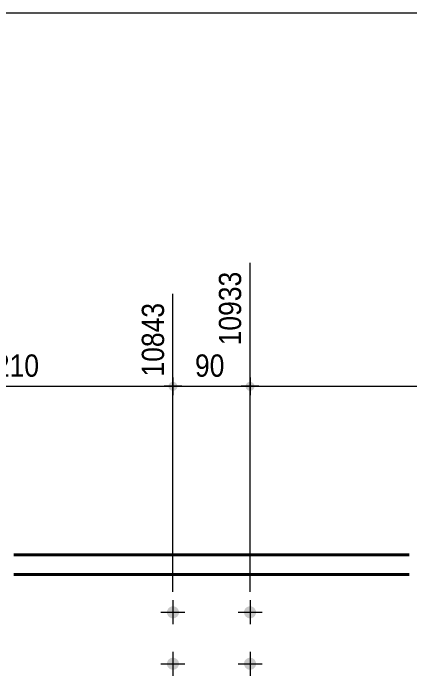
# Model space of a CAD drawing. Header units: millimetres. Extents: x 2 to 584, y 5 to 405.
# Drawn here: x 402.6 to 448.9, y 327.7 to 405 of the extents above; entities that cross this region are included whole.
import ezdxf

# ---------------------------------------------------------------- set-up
doc = ezdxf.new("R2010")
doc.units = ezdxf.units.MM
for name, color, linetype, lineweight in [('Boulon', 7, 'Continuous', 0), ('Cotation', 7, 'Continuous', 0), ('Feuille dessin', 5, 'Continuous', 0), ('Piece', 2, 'Continuous', 0)]:
    doc.layers.add(name, color=color, linetype=linetype, lineweight=lineweight)
doc.styles.add('ARIAL', font='ARIAL.TTF')

# ---------------------------------------------------------------- blocks, each defined once
blk = doc.blocks.new('*A6')
at = {"layer": 'Boulon'}
for points in [[(430.954, 335.076), (430.952, 335.042), (430.948, 335.008), (430.942, 334.974), (430.934, 334.941), (430.925, 334.907), (430.914, 334.875), (430.902, 334.843), (430.888, 334.811), (430.873, 334.781), (430.856, 334.751), (430.837, 334.722), (430.817, 334.694), (430.796, 334.667), (430.774, 334.64), (430.75, 334.616), (430.725, 334.592), (430.699, 334.569), (430.672, 334.548), (430.644, 334.529), (430.615, 334.51), (430.585, 334.493), (430.555, 334.478), (430.523, 334.464), (430.491, 334.452), (430.458, 334.441), (430.425, 334.432), (430.392, 334.424), (430.358, 334.418), (430.324, 334.414), (430.29, 334.411), (430.255, 334.411), (430.221, 334.411), (430.187, 334.414), (430.153, 334.418), (430.119, 334.424), (430.085, 334.432), (430.052, 334.441), (430.019, 334.452), (429.987, 334.464), (429.956, 334.478), (429.925, 334.493), (429.895, 334.51), (429.866, 334.529), (429.838, 334.548), (429.811, 334.569), (429.785, 334.592), (429.76, 334.616), (429.737, 334.64), (429.714, 334.667), (429.693, 334.694), (429.673, 334.722), (429.655, 334.751), (429.638, 334.781), (429.622, 334.811), (429.609, 334.843), (429.596, 334.875), (429.585, 334.907), (429.576, 334.941), (429.569, 334.974), (429.563, 335.008), (429.559, 335.042), (429.556, 335.076), (429.555, 335.111), (429.556, 335.145), (429.559, 335.179), (429.563, 335.213), (429.569, 335.247), (429.576, 335.281), (429.585, 335.314), (429.596, 335.346), (429.609, 335.378), (429.622, 335.41), (429.638, 335.441), (429.655, 335.47), (429.673, 335.499), (429.693, 335.528), (429.714, 335.555), (429.737, 335.581), (429.76, 335.606), (429.785, 335.629), (429.811, 335.652), (429.838, 335.673), (429.866, 335.693), (429.895, 335.711), (429.925, 335.728), (429.956, 335.743), (429.987, 335.757), (430.019, 335.77), (430.052, 335.78), (430.085, 335.79), (430.119, 335.797), (430.153, 335.803), (430.187, 335.807), (430.221, 335.81), (430.255, 335.811), (430.29, 335.81), (430.324, 335.807), (430.358, 335.803), (430.392, 335.797), (430.425, 335.79), (430.458, 335.78), (430.491, 335.77), (430.523, 335.757), (430.555, 335.743), (430.585, 335.728), (430.615, 335.711), (430.644, 335.693), (430.672, 335.673), (430.699, 335.652), (430.725, 335.629), (430.75, 335.606), (430.774, 335.581), (430.796, 335.555), (430.817, 335.528), (430.837, 335.499), (430.856, 335.47), (430.873, 335.441), (430.888, 335.41), (430.902, 335.378), (430.914, 335.346), (430.925, 335.314), (430.934, 335.281), (430.942, 335.247), (430.948, 335.213), (430.952, 335.179), (430.954, 335.145), (430.955, 335.111)], [(430.954, 329.076), (430.952, 329.042), (430.948, 329.008), (430.942, 328.974), (430.934, 328.941), (430.925, 328.907), (430.914, 328.875), (430.902, 328.843), (430.888, 328.811), (430.873, 328.781), (430.856, 328.751), (430.837, 328.722), (430.817, 328.694), (430.796, 328.667), (430.774, 328.64), (430.75, 328.616), (430.725, 328.592), (430.699, 328.569), (430.672, 328.548), (430.644, 328.529), (430.615, 328.51), (430.585, 328.493), (430.555, 328.478), (430.523, 328.464), (430.491, 328.452), (430.458, 328.441), (430.425, 328.432), (430.392, 328.424), (430.358, 328.418), (430.324, 328.414), (430.29, 328.411), (430.255, 328.411), (430.221, 328.411), (430.187, 328.414), (430.153, 328.418), (430.119, 328.424), (430.085, 328.432), (430.052, 328.441), (430.019, 328.452), (429.987, 328.464), (429.956, 328.478), (429.925, 328.493), (429.895, 328.51), (429.866, 328.529), (429.838, 328.548), (429.811, 328.569), (429.785, 328.592), (429.76, 328.616), (429.737, 328.64), (429.714, 328.667), (429.693, 328.694), (429.673, 328.722), (429.655, 328.751), (429.638, 328.781), (429.622, 328.811), (429.609, 328.843), (429.596, 328.875), (429.585, 328.907), (429.576, 328.941), (429.569, 328.974), (429.563, 329.008), (429.559, 329.042), (429.556, 329.076), (429.555, 329.111), (429.556, 329.145), (429.559, 329.179), (429.563, 329.213), (429.569, 329.247), (429.576, 329.281), (429.585, 329.314), (429.596, 329.346), (429.609, 329.378), (429.622, 329.41), (429.638, 329.441), (429.655, 329.47), (429.673, 329.499), (429.693, 329.528), (429.714, 329.555), (429.737, 329.581), (429.76, 329.606), (429.785, 329.629), (429.811, 329.652), (429.838, 329.673), (429.866, 329.693), (429.895, 329.711), (429.925, 329.728), (429.956, 329.743), (429.987, 329.757), (430.019, 329.77), (430.052, 329.78), (430.085, 329.79), (430.119, 329.797), (430.153, 329.803), (430.187, 329.807), (430.221, 329.81), (430.255, 329.811), (430.29, 329.81), (430.324, 329.807), (430.358, 329.803), (430.392, 329.797), (430.425, 329.79), (430.458, 329.78), (430.491, 329.77), (430.523, 329.757), (430.555, 329.743), (430.585, 329.728), (430.615, 329.711), (430.644, 329.693), (430.672, 329.673), (430.699, 329.652), (430.725, 329.629), (430.75, 329.606), (430.774, 329.581), (430.796, 329.555), (430.817, 329.528), (430.837, 329.499), (430.856, 329.47), (430.873, 329.441), (430.888, 329.41), (430.902, 329.378), (430.914, 329.346), (430.925, 329.314), (430.934, 329.281), (430.942, 329.247), (430.948, 329.213), (430.952, 329.179), (430.954, 329.145), (430.955, 329.111)]]:
    blk.add_hatch(color=256, dxfattribs=at).paths.add_polyline_path(points, flags=17)
at = {"layer": 'Boulon', "linetype": 'Continuous', "lineweight": 0}
for p, q in [((430.255, 336.511), (430.255, 333.711)), ((428.855, 335.111), (431.655, 335.111)), ((430.255, 330.511), (430.255, 327.711)), ((428.855, 329.111), (431.655, 329.111))]:
    blk.add_line(p, q, dxfattribs=at)
blk = doc.blocks.new('*A7')
at = {"layer": 'Boulon'}
for points in [[(421.954, 335.076), (421.952, 335.042), (421.948, 335.008), (421.942, 334.974), (421.934, 334.941), (421.925, 334.907), (421.914, 334.875), (421.902, 334.843), (421.888, 334.811), (421.873, 334.781), (421.856, 334.751), (421.837, 334.722), (421.817, 334.694), (421.796, 334.667), (421.774, 334.64), (421.75, 334.616), (421.725, 334.592), (421.699, 334.569), (421.672, 334.548), (421.644, 334.529), (421.615, 334.51), (421.585, 334.493), (421.555, 334.478), (421.523, 334.464), (421.491, 334.452), (421.458, 334.441), (421.425, 334.432), (421.392, 334.424), (421.358, 334.418), (421.324, 334.414), (421.29, 334.411), (421.255, 334.411), (421.221, 334.411), (421.187, 334.414), (421.153, 334.418), (421.119, 334.424), (421.085, 334.432), (421.052, 334.441), (421.019, 334.452), (420.987, 334.464), (420.956, 334.478), (420.925, 334.493), (420.895, 334.51), (420.866, 334.529), (420.838, 334.548), (420.811, 334.569), (420.785, 334.592), (420.76, 334.616), (420.737, 334.64), (420.714, 334.667), (420.693, 334.694), (420.673, 334.722), (420.655, 334.751), (420.638, 334.781), (420.622, 334.811), (420.609, 334.843), (420.596, 334.875), (420.585, 334.907), (420.576, 334.941), (420.569, 334.974), (420.563, 335.008), (420.559, 335.042), (420.556, 335.076), (420.555, 335.111), (420.556, 335.145), (420.559, 335.179), (420.563, 335.213), (420.569, 335.247), (420.576, 335.281), (420.585, 335.314), (420.596, 335.346), (420.609, 335.378), (420.622, 335.41), (420.638, 335.441), (420.655, 335.47), (420.673, 335.499), (420.693, 335.528), (420.714, 335.555), (420.737, 335.581), (420.76, 335.606), (420.785, 335.629), (420.811, 335.652), (420.838, 335.673), (420.866, 335.693), (420.895, 335.711), (420.925, 335.728), (420.956, 335.743), (420.987, 335.757), (421.019, 335.77), (421.052, 335.78), (421.085, 335.79), (421.119, 335.797), (421.153, 335.803), (421.187, 335.807), (421.221, 335.81), (421.255, 335.811), (421.29, 335.81), (421.324, 335.807), (421.358, 335.803), (421.392, 335.797), (421.425, 335.79), (421.458, 335.78), (421.491, 335.77), (421.523, 335.757), (421.555, 335.743), (421.585, 335.728), (421.615, 335.711), (421.644, 335.693), (421.672, 335.673), (421.699, 335.652), (421.725, 335.629), (421.75, 335.606), (421.774, 335.581), (421.796, 335.555), (421.817, 335.528), (421.837, 335.499), (421.856, 335.47), (421.873, 335.441), (421.888, 335.41), (421.902, 335.378), (421.914, 335.346), (421.925, 335.314), (421.934, 335.281), (421.942, 335.247), (421.948, 335.213), (421.952, 335.179), (421.954, 335.145), (421.955, 335.111)], [(421.954, 329.076), (421.952, 329.042), (421.948, 329.008), (421.942, 328.974), (421.934, 328.941), (421.925, 328.907), (421.914, 328.875), (421.902, 328.843), (421.888, 328.811), (421.873, 328.781), (421.856, 328.751), (421.837, 328.722), (421.817, 328.694), (421.796, 328.667), (421.774, 328.64), (421.75, 328.616), (421.725, 328.592), (421.699, 328.569), (421.672, 328.548), (421.644, 328.529), (421.615, 328.51), (421.585, 328.493), (421.555, 328.478), (421.523, 328.464), (421.491, 328.452), (421.458, 328.441), (421.425, 328.432), (421.392, 328.424), (421.358, 328.418), (421.324, 328.414), (421.29, 328.411), (421.255, 328.411), (421.221, 328.411), (421.187, 328.414), (421.153, 328.418), (421.119, 328.424), (421.085, 328.432), (421.052, 328.441), (421.019, 328.452), (420.987, 328.464), (420.956, 328.478), (420.925, 328.493), (420.895, 328.51), (420.866, 328.529), (420.838, 328.548), (420.811, 328.569), (420.785, 328.592), (420.76, 328.616), (420.737, 328.64), (420.714, 328.667), (420.693, 328.694), (420.673, 328.722), (420.655, 328.751), (420.638, 328.781), (420.622, 328.811), (420.609, 328.843), (420.596, 328.875), (420.585, 328.907), (420.576, 328.941), (420.569, 328.974), (420.563, 329.008), (420.559, 329.042), (420.556, 329.076), (420.555, 329.111), (420.556, 329.145), (420.559, 329.179), (420.563, 329.213), (420.569, 329.247), (420.576, 329.281), (420.585, 329.314), (420.596, 329.346), (420.609, 329.378), (420.622, 329.41), (420.638, 329.441), (420.655, 329.47), (420.673, 329.499), (420.693, 329.528), (420.714, 329.555), (420.737, 329.581), (420.76, 329.606), (420.785, 329.629), (420.811, 329.652), (420.838, 329.673), (420.866, 329.693), (420.895, 329.711), (420.925, 329.728), (420.956, 329.743), (420.987, 329.757), (421.019, 329.77), (421.052, 329.78), (421.085, 329.79), (421.119, 329.797), (421.153, 329.803), (421.187, 329.807), (421.221, 329.81), (421.255, 329.811), (421.29, 329.81), (421.324, 329.807), (421.358, 329.803), (421.392, 329.797), (421.425, 329.79), (421.458, 329.78), (421.491, 329.77), (421.523, 329.757), (421.555, 329.743), (421.585, 329.728), (421.615, 329.711), (421.644, 329.693), (421.672, 329.673), (421.699, 329.652), (421.725, 329.629), (421.75, 329.606), (421.774, 329.581), (421.796, 329.555), (421.817, 329.528), (421.837, 329.499), (421.856, 329.47), (421.873, 329.441), (421.888, 329.41), (421.902, 329.378), (421.914, 329.346), (421.925, 329.314), (421.934, 329.281), (421.942, 329.247), (421.948, 329.213), (421.952, 329.179), (421.954, 329.145), (421.955, 329.111)]]:
    blk.add_hatch(color=256, dxfattribs=at).paths.add_polyline_path(points, flags=17)
at = {"layer": 'Boulon', "linetype": 'Continuous', "lineweight": 0}
for p, q in [((421.255, 336.511), (421.255, 333.711)), ((419.855, 335.111), (422.655, 335.111)), ((421.255, 330.511), (421.255, 327.711)), ((419.855, 329.111), (422.655, 329.111))]:
    blk.add_line(p, q, dxfattribs=at)
blk = doc.blocks.new('*A19')
at = {"layer": 'Piece', "color": 2, "linetype": 'Continuous', "lineweight": 40}
for p, q in [((402.658259, 341.810591), (448.85219, 341.810591)), ((448.85219, 339.510591), (402.658259, 339.510591))]:
    blk.add_line(p, q, dxfattribs=at)
blk = doc.blocks.new('*A63')
at = {"layer": 'Feuille dessin', "linetype": 'Continuous', "lineweight": 0}
blk.add_line((579, 405), (5, 405), dxfattribs=at)
blk = doc.blocks.new('*A73')
at = {"layer": 'Cotation'}
for points in [[(383.936, 360.956), (383.91, 360.958), (383.885, 360.961), (383.86, 360.966), (383.835, 360.971), (383.81, 360.978), (383.786, 360.986), (383.762, 360.995), (383.739, 361.006), (383.716, 361.017), (383.694, 361.03), (383.672, 361.043), (383.652, 361.058), (383.631, 361.074), (383.612, 361.09), (383.594, 361.108), (383.576, 361.126), (383.559, 361.146), (383.544, 361.166), (383.529, 361.187), (383.515, 361.208), (383.503, 361.231), (383.491, 361.253), (383.481, 361.277), (383.472, 361.3), (383.464, 361.325), (383.457, 361.349), (383.451, 361.374), (383.447, 361.399), (383.444, 361.425), (383.442, 361.45), (383.441, 361.476), (383.442, 361.501), (383.444, 361.527), (383.447, 361.552), (383.451, 361.577), (383.457, 361.602), (383.464, 361.627), (383.472, 361.651), (383.481, 361.675), (383.491, 361.698), (383.503, 361.721), (383.515, 361.743), (383.529, 361.765), (383.544, 361.785), (383.559, 361.806), (383.576, 361.825), (383.594, 361.843), (383.612, 361.861), (383.631, 361.878), (383.652, 361.893), (383.672, 361.908), (383.694, 361.922), (383.716, 361.934), (383.739, 361.946), (383.762, 361.956), (383.786, 361.965), (383.81, 361.973), (383.835, 361.98), (383.86, 361.986), (383.885, 361.99), (383.91, 361.993), (383.936, 361.995), (383.961, 361.996), (383.987, 361.995), (384.012, 361.993), (384.038, 361.99), (384.063, 361.986), (384.088, 361.98), (384.112, 361.973), (384.136, 361.965), (384.16, 361.956), (384.184, 361.946), (384.206, 361.934), (384.229, 361.922), (384.25, 361.908), (384.271, 361.893), (384.291, 361.878), (384.311, 361.861), (384.329, 361.843), (384.347, 361.825), (384.363, 361.806), (384.379, 361.785), (384.394, 361.765), (384.407, 361.743), (384.42, 361.721), (384.431, 361.698), (384.442, 361.675), (384.451, 361.651), (384.459, 361.627), (384.466, 361.602), (384.471, 361.577), (384.476, 361.552), (384.479, 361.527), (384.481, 361.501), (384.481, 361.476), (384.481, 361.45), (384.479, 361.425), (384.476, 361.399), (384.471, 361.374), (384.466, 361.349), (384.459, 361.325), (384.451, 361.3), (384.442, 361.277), (384.431, 361.253), (384.42, 361.231), (384.407, 361.208), (384.394, 361.187), (384.379, 361.166), (384.363, 361.146), (384.347, 361.126), (384.329, 361.108), (384.311, 361.09), (384.291, 361.074), (384.271, 361.058), (384.25, 361.043), (384.229, 361.03), (384.206, 361.017), (384.184, 361.006), (384.16, 360.995), (384.136, 360.986), (384.112, 360.978), (384.088, 360.971), (384.063, 360.966), (384.038, 360.961), (384.012, 360.958), (383.987, 360.956), (383.961, 360.956)], [(421.23, 360.956), (421.204, 360.958), (421.179, 360.961), (421.154, 360.966), (421.129, 360.971), (421.104, 360.978), (421.08, 360.986), (421.056, 360.995), (421.033, 361.006), (421.01, 361.017), (420.988, 361.03), (420.966, 361.043), (420.945, 361.058), (420.925, 361.074), (420.906, 361.09), (420.888, 361.108), (420.87, 361.126), (420.853, 361.146), (420.838, 361.166), (420.823, 361.187), (420.809, 361.208), (420.797, 361.231), (420.785, 361.253), (420.775, 361.277), (420.766, 361.3), (420.758, 361.325), (420.751, 361.349), (420.745, 361.374), (420.741, 361.399), (420.738, 361.425), (420.736, 361.45), (420.735, 361.476), (420.736, 361.501), (420.738, 361.527), (420.741, 361.552), (420.745, 361.577), (420.751, 361.602), (420.758, 361.627), (420.766, 361.651), (420.775, 361.675), (420.785, 361.698), (420.797, 361.721), (420.809, 361.743), (420.823, 361.765), (420.838, 361.785), (420.853, 361.806), (420.87, 361.825), (420.888, 361.843), (420.906, 361.861), (420.925, 361.878), (420.945, 361.893), (420.966, 361.908), (420.988, 361.922), (421.01, 361.934), (421.033, 361.946), (421.056, 361.956), (421.08, 361.965), (421.104, 361.973), (421.129, 361.98), (421.154, 361.986), (421.179, 361.99), (421.204, 361.993), (421.23, 361.995), (421.255, 361.996), (421.281, 361.995), (421.306, 361.993), (421.332, 361.99), (421.357, 361.986), (421.382, 361.98), (421.406, 361.973), (421.43, 361.965), (421.454, 361.956), (421.478, 361.946), (421.5, 361.934), (421.523, 361.922), (421.544, 361.908), (421.565, 361.893), (421.585, 361.878), (421.604, 361.861), (421.623, 361.843), (421.641, 361.825), (421.657, 361.806), (421.673, 361.785), (421.688, 361.765), (421.701, 361.743), (421.714, 361.721), (421.725, 361.698), (421.736, 361.675), (421.745, 361.651), (421.753, 361.627), (421.76, 361.602), (421.765, 361.577), (421.77, 361.552), (421.773, 361.527), (421.775, 361.501), (421.775, 361.476), (421.775, 361.45), (421.773, 361.425), (421.77, 361.399), (421.765, 361.374), (421.76, 361.349), (421.753, 361.325), (421.745, 361.3), (421.736, 361.277), (421.725, 361.253), (421.714, 361.231), (421.701, 361.208), (421.688, 361.187), (421.673, 361.166), (421.657, 361.146), (421.641, 361.126), (421.623, 361.108), (421.604, 361.09), (421.585, 361.074), (421.565, 361.058), (421.544, 361.043), (421.523, 361.03), (421.5, 361.017), (421.478, 361.006), (421.454, 360.995), (421.43, 360.986), (421.406, 360.978), (421.382, 360.971), (421.357, 360.966), (421.332, 360.961), (421.306, 360.958), (421.281, 360.956), (421.255, 360.956)]]:
    blk.add_hatch(color=256, dxfattribs=at).paths.add_polyline_path(points, flags=17)
at = {"layer": 'Cotation', "linetype": 'Continuous', "lineweight": 0}
for p, q in [((383.961, 337.511), (383.961, 373.969)), ((421.255, 337.511), (421.255, 372.258)), ((383.961, 362.516), (383.961, 360.436)), ((421.255, 362.516), (421.255, 360.436)), ((385.001, 361.476), (382.921, 361.476)), ((383.961, 361.476), (382.921, 361.476)), ((383.961, 361.476), (421.255, 361.476)), ((422.295, 361.476), (420.215, 361.476)), ((421.255, 361.476), (422.295, 361.476))]:
    blk.add_line(p, q, dxfattribs=at)
at = {"layer": 'Cotation'}
for p in [(383.961, 361.476), (421.255, 361.476)]:
    blk.add_point(p, dxfattribs=at)
at = {"layer": 'Cotation', "style": 'ARIAL', "width": 0.85}
blk.add_text('10843', height=2.6, rotation=90.00021, dxfattribs=at).set_placement((420.215, 362.616))
blk.add_text('2210', height=2.6, dxfattribs=at).set_placement((398.751, 362.596))
blk = doc.blocks.new('*A74')
at = {"layer": 'Cotation'}
for points in [[(421.23, 360.956), (421.204, 360.958), (421.179, 360.961), (421.154, 360.966), (421.129, 360.971), (421.104, 360.978), (421.08, 360.986), (421.056, 360.995), (421.033, 361.006), (421.01, 361.017), (420.988, 361.03), (420.966, 361.043), (420.945, 361.058), (420.925, 361.074), (420.906, 361.09), (420.888, 361.108), (420.87, 361.126), (420.853, 361.146), (420.838, 361.166), (420.823, 361.187), (420.809, 361.208), (420.797, 361.231), (420.785, 361.253), (420.775, 361.277), (420.766, 361.3), (420.758, 361.325), (420.751, 361.349), (420.745, 361.374), (420.741, 361.399), (420.738, 361.425), (420.736, 361.45), (420.735, 361.476), (420.736, 361.501), (420.738, 361.527), (420.741, 361.552), (420.745, 361.577), (420.751, 361.602), (420.758, 361.627), (420.766, 361.651), (420.775, 361.675), (420.785, 361.698), (420.797, 361.721), (420.809, 361.743), (420.823, 361.765), (420.838, 361.785), (420.853, 361.806), (420.87, 361.825), (420.888, 361.843), (420.906, 361.861), (420.925, 361.878), (420.945, 361.893), (420.966, 361.908), (420.988, 361.922), (421.01, 361.934), (421.033, 361.946), (421.056, 361.956), (421.08, 361.965), (421.104, 361.973), (421.129, 361.98), (421.154, 361.986), (421.179, 361.99), (421.204, 361.993), (421.23, 361.995), (421.255, 361.996), (421.281, 361.995), (421.306, 361.993), (421.332, 361.99), (421.357, 361.986), (421.382, 361.98), (421.406, 361.973), (421.43, 361.965), (421.454, 361.956), (421.478, 361.946), (421.5, 361.934), (421.523, 361.922), (421.544, 361.908), (421.565, 361.893), (421.585, 361.878), (421.604, 361.861), (421.623, 361.843), (421.641, 361.825), (421.657, 361.806), (421.673, 361.785), (421.688, 361.765), (421.701, 361.743), (421.714, 361.721), (421.725, 361.698), (421.736, 361.675), (421.745, 361.651), (421.753, 361.627), (421.76, 361.602), (421.765, 361.577), (421.77, 361.552), (421.773, 361.527), (421.775, 361.501), (421.775, 361.476), (421.775, 361.45), (421.773, 361.425), (421.77, 361.399), (421.765, 361.374), (421.76, 361.349), (421.753, 361.325), (421.745, 361.3), (421.736, 361.277), (421.725, 361.253), (421.714, 361.231), (421.701, 361.208), (421.688, 361.187), (421.673, 361.166), (421.657, 361.146), (421.641, 361.126), (421.623, 361.108), (421.604, 361.09), (421.585, 361.074), (421.565, 361.058), (421.544, 361.043), (421.523, 361.03), (421.5, 361.017), (421.478, 361.006), (421.454, 360.995), (421.43, 360.986), (421.406, 360.978), (421.382, 360.971), (421.357, 360.966), (421.332, 360.961), (421.306, 360.958), (421.281, 360.956), (421.255, 360.956)], [(430.23, 360.956), (430.204, 360.958), (430.179, 360.961), (430.154, 360.966), (430.129, 360.971), (430.104, 360.978), (430.08, 360.986), (430.056, 360.995), (430.033, 361.006), (430.01, 361.017), (429.988, 361.03), (429.966, 361.043), (429.945, 361.058), (429.925, 361.074), (429.906, 361.09), (429.888, 361.108), (429.87, 361.126), (429.853, 361.146), (429.838, 361.166), (429.823, 361.187), (429.809, 361.208), (429.797, 361.231), (429.785, 361.253), (429.775, 361.277), (429.766, 361.3), (429.758, 361.325), (429.751, 361.349), (429.745, 361.374), (429.741, 361.399), (429.738, 361.425), (429.736, 361.45), (429.735, 361.476), (429.736, 361.501), (429.738, 361.527), (429.741, 361.552), (429.745, 361.577), (429.751, 361.602), (429.758, 361.627), (429.766, 361.651), (429.775, 361.675), (429.785, 361.698), (429.797, 361.721), (429.809, 361.743), (429.823, 361.765), (429.838, 361.785), (429.853, 361.806), (429.87, 361.825), (429.888, 361.843), (429.906, 361.861), (429.925, 361.878), (429.945, 361.893), (429.966, 361.908), (429.988, 361.922), (430.01, 361.934), (430.033, 361.946), (430.056, 361.956), (430.08, 361.965), (430.104, 361.973), (430.129, 361.98), (430.154, 361.986), (430.179, 361.99), (430.204, 361.993), (430.23, 361.995), (430.255, 361.996), (430.281, 361.995), (430.306, 361.993), (430.332, 361.99), (430.357, 361.986), (430.382, 361.98), (430.406, 361.973), (430.43, 361.965), (430.454, 361.956), (430.478, 361.946), (430.5, 361.934), (430.523, 361.922), (430.544, 361.908), (430.565, 361.893), (430.585, 361.878), (430.604, 361.861), (430.623, 361.843), (430.641, 361.825), (430.657, 361.806), (430.673, 361.785), (430.688, 361.765), (430.701, 361.743), (430.714, 361.721), (430.725, 361.698), (430.736, 361.675), (430.745, 361.651), (430.753, 361.627), (430.76, 361.602), (430.765, 361.577), (430.77, 361.552), (430.773, 361.527), (430.775, 361.501), (430.775, 361.476), (430.775, 361.45), (430.773, 361.425), (430.77, 361.399), (430.765, 361.374), (430.76, 361.349), (430.753, 361.325), (430.745, 361.3), (430.736, 361.277), (430.725, 361.253), (430.714, 361.231), (430.701, 361.208), (430.688, 361.187), (430.673, 361.166), (430.657, 361.146), (430.641, 361.126), (430.623, 361.108), (430.604, 361.09), (430.585, 361.074), (430.565, 361.058), (430.544, 361.043), (430.523, 361.03), (430.5, 361.017), (430.478, 361.006), (430.454, 360.995), (430.43, 360.986), (430.406, 360.978), (430.382, 360.971), (430.357, 360.966), (430.332, 360.961), (430.306, 360.958), (430.281, 360.956), (430.255, 360.956)]]:
    blk.add_hatch(color=256, dxfattribs=at).paths.add_polyline_path(points, flags=17)
at = {"layer": 'Cotation', "linetype": 'Continuous', "lineweight": 0}
for p, q in [((430.255, 337.511), (430.255, 375.898)), ((421.255, 337.511), (421.255, 372.258)), ((421.255, 362.516), (421.255, 360.436)), ((430.255, 362.516), (430.255, 360.436)), ((422.295, 361.476), (420.215, 361.476)), ((421.255, 361.476), (420.215, 361.476)), ((421.255, 361.476), (430.255, 361.476)), ((431.295, 361.476), (429.215, 361.476)), ((430.255, 361.476), (431.295, 361.476))]:
    blk.add_line(p, q, dxfattribs=at)
at = {"layer": 'Cotation'}
for p in [(421.255, 361.476), (430.255, 361.476)]:
    blk.add_point(p, dxfattribs=at)
at = {"layer": 'Cotation', "style": 'ARIAL', "width": 0.85}
blk.add_text('10933', height=2.6, rotation=90.00021, dxfattribs=at).set_placement((429.215, 366.256))
blk.add_text('90', height=2.6, dxfattribs=at).set_placement((423.827, 362.596))
blk = doc.blocks.new('*A75')
at = {"layer": 'Cotation'}
for points in [[(430.23, 360.956), (430.204, 360.958), (430.179, 360.961), (430.154, 360.966), (430.129, 360.971), (430.104, 360.978), (430.08, 360.986), (430.056, 360.995), (430.033, 361.006), (430.01, 361.017), (429.988, 361.03), (429.966, 361.043), (429.945, 361.058), (429.925, 361.074), (429.906, 361.09), (429.888, 361.108), (429.87, 361.126), (429.853, 361.146), (429.838, 361.166), (429.823, 361.187), (429.809, 361.208), (429.797, 361.231), (429.785, 361.253), (429.775, 361.277), (429.766, 361.3), (429.758, 361.325), (429.751, 361.349), (429.745, 361.374), (429.741, 361.399), (429.738, 361.425), (429.736, 361.45), (429.735, 361.476), (429.736, 361.501), (429.738, 361.527), (429.741, 361.552), (429.745, 361.577), (429.751, 361.602), (429.758, 361.627), (429.766, 361.651), (429.775, 361.675), (429.785, 361.698), (429.797, 361.721), (429.809, 361.743), (429.823, 361.765), (429.838, 361.785), (429.853, 361.806), (429.87, 361.825), (429.888, 361.843), (429.906, 361.861), (429.925, 361.878), (429.945, 361.893), (429.966, 361.908), (429.988, 361.922), (430.01, 361.934), (430.033, 361.946), (430.056, 361.956), (430.08, 361.965), (430.104, 361.973), (430.129, 361.98), (430.154, 361.986), (430.179, 361.99), (430.204, 361.993), (430.23, 361.995), (430.255, 361.996), (430.281, 361.995), (430.306, 361.993), (430.332, 361.99), (430.357, 361.986), (430.382, 361.98), (430.406, 361.973), (430.43, 361.965), (430.454, 361.956), (430.478, 361.946), (430.5, 361.934), (430.523, 361.922), (430.544, 361.908), (430.565, 361.893), (430.585, 361.878), (430.604, 361.861), (430.623, 361.843), (430.641, 361.825), (430.657, 361.806), (430.673, 361.785), (430.688, 361.765), (430.701, 361.743), (430.714, 361.721), (430.725, 361.698), (430.736, 361.675), (430.745, 361.651), (430.753, 361.627), (430.76, 361.602), (430.765, 361.577), (430.77, 361.552), (430.773, 361.527), (430.775, 361.501), (430.775, 361.476), (430.775, 361.45), (430.773, 361.425), (430.77, 361.399), (430.765, 361.374), (430.76, 361.349), (430.753, 361.325), (430.745, 361.3), (430.736, 361.277), (430.725, 361.253), (430.714, 361.231), (430.701, 361.208), (430.688, 361.187), (430.673, 361.166), (430.657, 361.146), (430.641, 361.126), (430.623, 361.108), (430.604, 361.09), (430.585, 361.074), (430.565, 361.058), (430.544, 361.043), (430.523, 361.03), (430.5, 361.017), (430.478, 361.006), (430.454, 360.995), (430.43, 360.986), (430.406, 360.978), (430.382, 360.971), (430.357, 360.966), (430.332, 360.961), (430.306, 360.958), (430.281, 360.956), (430.255, 360.956)], [(476.571, 360.956), (476.545, 360.958), (476.52, 360.961), (476.495, 360.966), (476.47, 360.971), (476.445, 360.978), (476.421, 360.986), (476.397, 360.995), (476.374, 361.006), (476.351, 361.017), (476.329, 361.03), (476.307, 361.043), (476.286, 361.058), (476.266, 361.074), (476.247, 361.09), (476.228, 361.108), (476.211, 361.126), (476.194, 361.146), (476.178, 361.166), (476.164, 361.187), (476.15, 361.208), (476.138, 361.231), (476.126, 361.253), (476.116, 361.277), (476.107, 361.3), (476.099, 361.325), (476.092, 361.349), (476.086, 361.374), (476.082, 361.399), (476.079, 361.425), (476.077, 361.45), (476.076, 361.476), (476.077, 361.501), (476.079, 361.527), (476.082, 361.552), (476.086, 361.577), (476.092, 361.602), (476.099, 361.627), (476.107, 361.651), (476.116, 361.675), (476.126, 361.698), (476.138, 361.721), (476.15, 361.743), (476.164, 361.765), (476.178, 361.785), (476.194, 361.806), (476.211, 361.825), (476.228, 361.843), (476.247, 361.861), (476.266, 361.878), (476.286, 361.893), (476.307, 361.908), (476.329, 361.922), (476.351, 361.934), (476.374, 361.946), (476.397, 361.956), (476.421, 361.965), (476.445, 361.973), (476.47, 361.98), (476.495, 361.986), (476.52, 361.99), (476.545, 361.993), (476.571, 361.995), (476.596, 361.996), (476.622, 361.995), (476.647, 361.993), (476.672, 361.99), (476.698, 361.986), (476.722, 361.98), (476.747, 361.973), (476.771, 361.965), (476.795, 361.956), (476.818, 361.946), (476.841, 361.934), (476.863, 361.922), (476.885, 361.908), (476.906, 361.893), (476.926, 361.878), (476.945, 361.861), (476.964, 361.843), (476.981, 361.825), (476.998, 361.806), (477.014, 361.785), (477.029, 361.765), (477.042, 361.743), (477.055, 361.721), (477.066, 361.698), (477.077, 361.675), (477.086, 361.651), (477.094, 361.627), (477.101, 361.602), (477.106, 361.577), (477.111, 361.552), (477.114, 361.527), (477.116, 361.501), (477.116, 361.476), (477.116, 361.45), (477.114, 361.425), (477.111, 361.399), (477.106, 361.374), (477.101, 361.349), (477.094, 361.325), (477.086, 361.3), (477.077, 361.277), (477.066, 361.253), (477.055, 361.231), (477.042, 361.208), (477.029, 361.187), (477.014, 361.166), (476.998, 361.146), (476.981, 361.126), (476.964, 361.108), (476.945, 361.09), (476.926, 361.074), (476.906, 361.058), (476.885, 361.043), (476.863, 361.03), (476.841, 361.017), (476.818, 361.006), (476.795, 360.995), (476.771, 360.986), (476.747, 360.978), (476.722, 360.971), (476.698, 360.966), (476.672, 360.961), (476.647, 360.958), (476.622, 360.956), (476.596, 360.956)]]:
    blk.add_hatch(color=256, dxfattribs=at).paths.add_polyline_path(points, flags=17)
at = {"layer": 'Cotation', "linetype": 'Continuous', "lineweight": 0}
for p, q in [((430.255, 337.511), (430.255, 375.898)), ((476.596, 337.511), (476.596, 372.258)), ((430.255, 362.516), (430.255, 360.436)), ((476.596, 362.516), (476.596, 360.436)), ((431.295, 361.476), (429.215, 361.476)), ((430.255, 361.476), (429.215, 361.476)), ((430.255, 361.476), (476.596, 361.476)), ((477.636, 361.476), (475.556, 361.476)), ((476.596, 361.476), (477.636, 361.476))]:
    blk.add_line(p, q, dxfattribs=at)
at = {"layer": 'Cotation'}
for p in [(430.255, 361.476), (476.596, 361.476)]:
    blk.add_point(p, dxfattribs=at)
at = {"layer": 'Cotation', "style": 'ARIAL', "width": 0.85}
blk.add_text('12353', height=2.6, rotation=90.00021, dxfattribs=at).set_placement((475.556, 362.616))
blk.add_text('1420', height=2.6, dxfattribs=at).set_placement((449.569, 362.596))

msp = doc.modelspace()

# ---------------------------------------------------------------- block references
at = {"lineweight": 0}
for name in ['*A63', '*A74', '*A75', '*A73', '*A19', '*A7', '*A6']:
    msp.add_blockref(name, (0, 0), dxfattribs=at)

doc.saveas('drawing.dxf')
